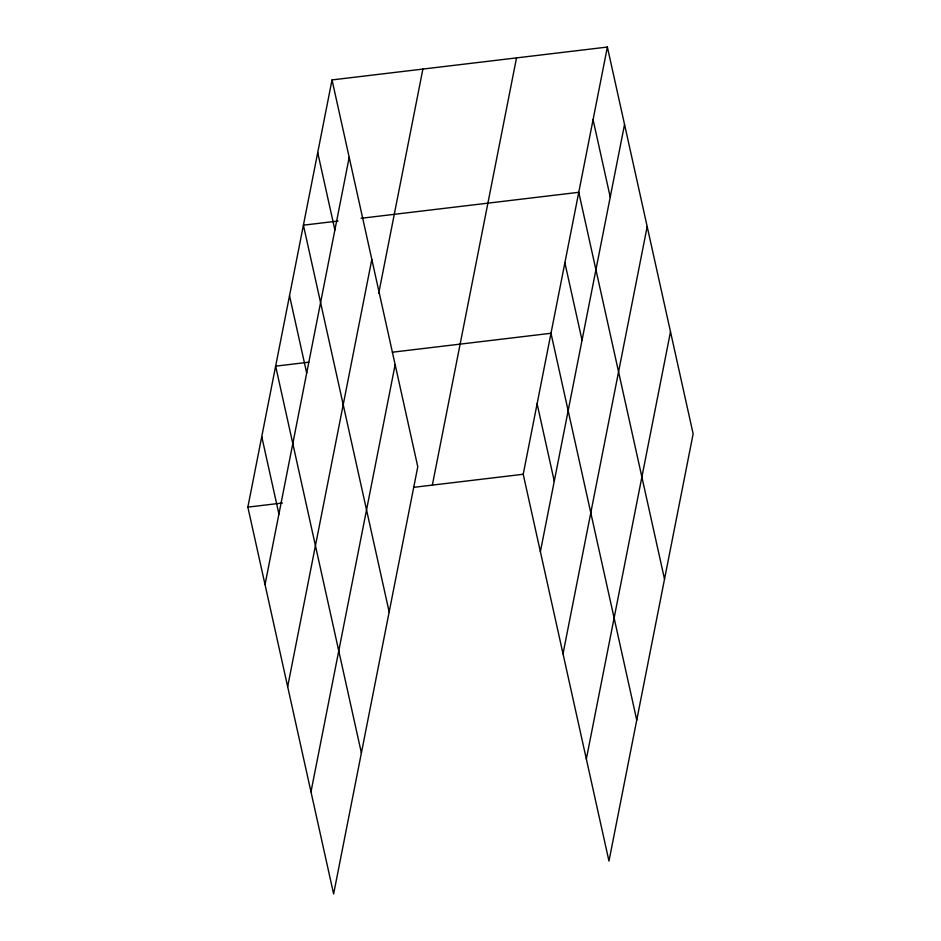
<?xml version="1.0" encoding="UTF-8"?>
<svg xmlns="http://www.w3.org/2000/svg" width="941" height="941" viewBox="0 0 941 941"><rect width="100%" height="100%" fill="white"/><g stroke="black" fill="none" stroke-linecap="round" stroke-linejoin="round"><path stroke-width="1.41" d="M332.032 79.914L417.78 466.736L333.62 893.95L247.859 507.128L332.032 79.914L607.38 47.05L693.141 433.872L608.968 861.086L523.22 474.264L607.38 47.05M265.033 584.561L349.193 157.359M287.664 686.659L371.824 259.457M378.694 293.439L422.897 69.069M310.989 791.852L395.149 364.649M432.354 485.109L516.515 57.895M540.381 551.697L624.542 124.483M563.012 653.795L647.185 226.581M586.337 758.987L670.498 331.773M338.031 221.041L303.414 225.17L389.174 611.991M361.109 218.288L578.762 192.305L664.522 579.127M308.813 362.191L275.642 366.155L361.391 752.976M392.432 352.205L550.991 333.279L636.751 720.1M247.859 507.128L282.476 503M413.628 487.344L523.22 474.264M593.077 119.672L610.238 197.116M564.882 262.786L582.044 340.23M537.099 403.771L554.273 481.204M317.717 152.548L334.89 229.98M289.522 295.662L306.695 373.095M261.751 436.636L278.924 514.08"/></g></svg>
